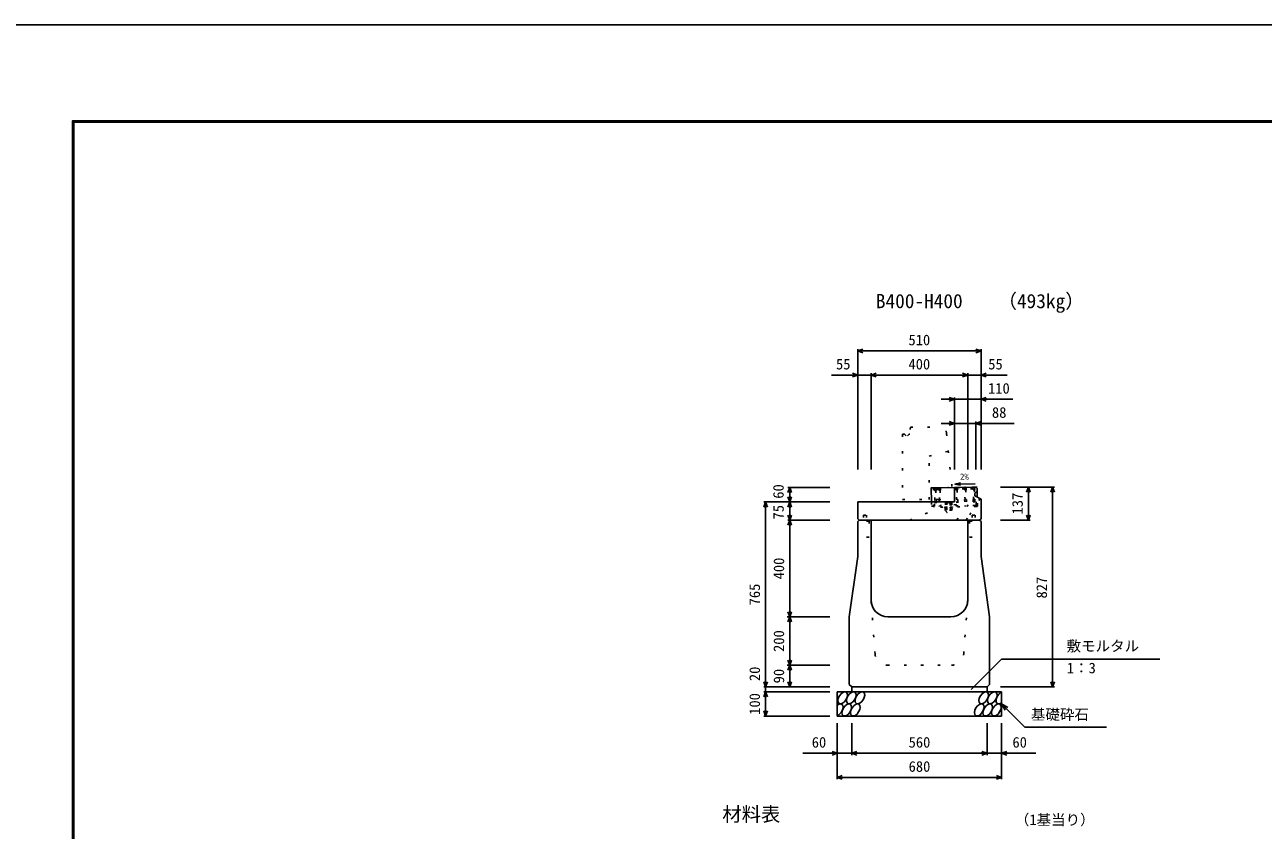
# Model space of a CAD drawing. Units: millimetres, scale not verified. Extents: x -12600 to 12600, y -5940 to 5940.
# Drawn here: x -4000 to 1122, y 2609 to 5940 of the extents above; entities that cross this region are included whole.
import ezdxf
from ezdxf.enums import TextEntityAlignment as Align

# ---------------------------------------------------------------- set-up
doc = ezdxf.new("R2010")
doc.units = ezdxf.units.MM
doc.header["$LTSCALE"] = 40
doc.linetypes.add('DOTTED', pattern=[1.75, 0.25, -1.5])
for name, color, linetype, lineweight in [('0-0_DIM', 7, 'Continuous', 25), ('0-1_Defpoints', 5, 'Continuous', 25), ('0-2_HATCH', 6, 'DOTTED', 25), ('0-5_OUTLINE', 3, 'Continuous', 25), ('0-6_OUTLINE2', 4, 'DOTTED', 25), ('0-7_TXT', 7, 'Continuous', 25), ('0-8_WAKU', 3, 'Continuous', 25)]:
    doc.layers.add(name, color=color, linetype=linetype, lineweight=lineweight)
doc.styles.add('ＭＳ ゴシック', font='')
doc.styles.get('ＭＳ ゴシック').set_extended_font_data('MS Gothic')

msp = doc.modelspace()

# ---------------------------------------------------------------- linework, layer by layer
at = {"layer": '0-0_DIM'}
for p, q in [((-555, 4598.96), (-555, 4101.46)), ((-45, 4591.46), (-555, 4591.46)), ((-45, 4598.96), (-45, 4101.46)), ((-663.38, 4491.46), (-555, 4491.46)), ((-500, 4491.46), (-555, 4491.46)), ((-555, 4491.46), (-500, 4491.46)), ((-500, 4498.96), (-500, 4101.46)), ((-500, 4491.46), (-100, 4491.46)), ((-100, 4498.96), (-100, 4101.46)), ((-100, 4491.46), (-45, 4491.46)), ((-45, 4491.46), (-100, 4491.46)), ((63.38, 4491.46), (-45, 4491.46)), ((-210, 4391.46), (-155, 4391.46)), ((-155, 4398.96), (-155, 4101.46)), ((-155, 4391.46), (-45, 4391.46)), ((86.52, 4391.46), (-45, 4391.46)), ((-155, 4291.46), (-210, 4291.46)), ((-155, 4291.46), (-67, 4291.46)), ((-67, 4298.96), (-67, 4101.46)), ((91.78, 4291.46), (-67, 4291.46)), ((-843.5, 4026.46), (-671, 4026.46)), ((-836, 3966.46), (-836, 4026.46)), ((258.5, 4028.46), (36, 4028.46)), ((151, 4028.46), (151, 3891.46)), ((251, 4028.46), (251, 3201.46)), ((-943.5, 3966.46), (-671, 3966.46)), ((-936, 3201.46), (-936, 3966.46)), ((-836, 3891.46), (-836, 3966.46)), ((-843.5, 3891.46), (-671, 3891.46)), ((158.5, 3891.46), (36, 3891.46)), ((-846.75, 3491.46), (-674.25, 3491.46)), ((-843.5, 3491.46), (-671, 3491.46)), ((-846.75, 3291.46), (-671, 3291.46)), ((-836, 3291.46), (-836, 3201.46)), ((-86.23, 3190.65), (40, 3316.89)), ((40, 3316.89), (694.81, 3316.89)), ((-943.5, 3201.46), (-671, 3201.46)), ((-943.5, 3181.46), (-671, 3181.46)), ((-936, 3201.46), (-936, 3181.46)), ((-936, 3181.46), (-936, 3081.46)), ((258.5, 3201.46), (36, 3201.46)), ((40, 3131.46), (135.76, 3035.71)), ((40, 3131.46), (65.98, 3116.46)), ((40, 3131.46), (55, 3105.48)), ((-943.5, 3081.46), (-671, 3081.46)), ((-640, 2820.1), (-640, 3051.46)), ((-580, 2920.1), (-580, 3051.46)), ((-20, 2920.1), (-20, 3051.46)), ((40, 2820.1), (40, 3051.46)), ((135.76, 3035.71), (473.31, 3035.71)), ((-640, 2927.6), (-781.79, 2927.6)), ((-640, 2927.6), (-580, 2927.6)), ((-580, 2927.6), (-20, 2927.6)), ((40, 2927.6), (-20, 2927.6)), ((40, 2927.6), (181.79, 2927.6)), ((-640, 2827.6), (40, 2827.6))]:
    msp.add_line(p, q, dxfattribs=at)
for points in [[(-533.86, 4599.16), (-555, 4591.46), (-533.86, 4583.77)], [(-66.14, 4599.16), (-45, 4591.46), (-66.14, 4583.77)], [(-576.14, 4499.16), (-555, 4491.46), (-576.14, 4483.77)], [(-478.86, 4499.16), (-500, 4491.46), (-478.86, 4483.77)], [(-121.14, 4499.16), (-100, 4491.46), (-121.14, 4483.77)], [(-23.86, 4499.16), (-45, 4491.46), (-23.86, 4483.77)], [(-176.14, 4399.16), (-155, 4391.46), (-176.14, 4383.77)], [(-23.86, 4399.16), (-45, 4391.46), (-23.86, 4383.77)], [(-176.14, 4299.16), (-155, 4291.46), (-176.14, 4283.77)], [(-45.86, 4299.16), (-67, 4291.46), (-45.86, 4283.77)], [(-843.7, 4005.32), (-836, 4026.46), (-828.3, 4005.32)], [(143.3, 4007.32), (151, 4028.46), (158.7, 4007.32)], [(243.3, 4007.32), (251, 4028.46), (258.7, 4007.32)], [(-928.3, 3945.32), (-936, 3966.46), (-943.7, 3945.32)], [(-843.7, 3987.61), (-836, 3966.46), (-828.3, 3987.61)], [(-843.7, 3945.32), (-836, 3966.46), (-828.3, 3945.32)], [(-843.7, 3912.61), (-836, 3891.46), (-828.3, 3912.61)], [(143.3, 3912.61), (151, 3891.46), (158.7, 3912.61)], [(-843.7, 3870.32), (-836, 3891.46), (-828.3, 3870.32)], [(-836, 3891.46), (-836, 3491.46), (-836, 3291.46)], [(-843.7, 3512.61), (-836, 3491.46), (-828.3, 3512.61)], [(-843.7, 3470.32), (-836, 3491.46), (-828.3, 3470.32)], [(-843.7, 3312.61), (-836, 3291.46), (-828.3, 3312.61)], [(-843.7, 3270.32), (-836, 3291.46), (-828.3, 3270.32)], [(-928.3, 3222.61), (-936, 3201.46), (-943.7, 3222.61)], [(-928.3, 3160.32), (-936, 3181.46), (-943.7, 3160.32)], [(-828.3, 3222.61), (-836, 3201.46), (-843.7, 3222.61)], [(243.3, 3222.61), (251, 3201.46), (258.7, 3222.61)], [(-928.3, 3102.61), (-936, 3081.46), (-943.7, 3102.61)], [(-661.14, 2935.29), (-640, 2927.6), (-661.14, 2919.9)], [(-558.86, 2919.9), (-580, 2927.6), (-558.86, 2935.29)], [(-41.14, 2935.29), (-20, 2927.6), (-41.14, 2919.9)], [(61.14, 2935.29), (40, 2927.6), (61.14, 2919.9)], [(-618.86, 2819.9), (-640, 2827.6), (-618.86, 2835.29)], [(18.86, 2835.29), (40, 2827.6), (18.86, 2819.9)]]:
    msp.add_lwpolyline(points, dxfattribs=at)
at = {"layer": '0-1_Defpoints'}
msp.add_lwpolyline([(-4200, -5940), (12600, -5940), (12600, 5940), (-4200, 5940)], close=True, dxfattribs=at)
at = {"layer": '0-2_HATCH'}
for p, q in [((-240.76, 3944.82), (-242.28, 4024.8)), ((-71.31, 4027.56), (-238.28, 4024.38)), ((-219.61, 4024.73), (-231.23, 4022.04)), ((-219.5, 4018.73), (-231.16, 4018.51)), ((-212.61, 4024.87), (-211.19, 3949.88)), ((-61.32, 4028.25), (-155, 4026.46)), ((-148.96, 4026.08), (-147.53, 3951.09)), ((-113.63, 4026.75), (-141.85, 4020.21)), ((-113.52, 4020.75), (-141.85, 4020.21)), ((-78.31, 4027.42), (-106.52, 4020.89)), ((-78.19, 4021.43), (-106.52, 4020.89)), ((-64.46, 3957.17), (-65.82, 4028.16)), ((-61, 4011.56), (-61.32, 4028.25)), ((-68.88, 3952.59), (-240.85, 3949.31)), ((-62.79, 3948.2), (-240.76, 3944.82)), ((-236.85, 3949.39), (-237.32, 3974.39)), ((-237.13, 3964.39), (-211.47, 3964.88)), ((-147.62, 3955.59), (-211.27, 3954.38)), ((-195.54, 3945.68), (-162.54, 3946.31)), ((-192.63, 3931.73), (-192.86, 3944.23)), ((-190, 3964.14), (-192.46, 3962.22)), ((-192.3, 3954.72), (-192.46, 3962.22)), ((-166.06, 3955.26), (-192.3, 3954.72)), ((-192.06, 3962.57), (-190, 3964.14)), ((-168.75, 3964.58), (-190, 3964.14)), ((-186.06, 3954.85), (-186.21, 3962.35)), ((-185.94, 3944.36), (-185.7, 3931.86)), ((-172.31, 3955.13), (-172.46, 3962.63)), ((-172.08, 3944.62), (-171.85, 3932.13)), ((-166.63, 3963.09), (-168.75, 3964.58)), ((-166.06, 3955.26), (-166.21, 3962.76)), ((-165.16, 3944.76), (-164.92, 3932.26)), ((-162.54, 3946.31), (-162.51, 3944.81)), ((-147.82, 3966.09), (-70.16, 3967.57)), ((-110.87, 3951.79), (-110.79, 3947.29)), ((-70.35, 3977.57), (-69.88, 3952.57)), ((-59.85, 3951.26), (-60.53, 3986.63)), ((-164.92, 3932.26), (-192.63, 3931.73))]:
    msp.add_line(p, q, dxfattribs=at)
at = {"layer": '0-2_HATCH', "linetype": 'Continuous'}
msp.add_line((-60.53, 3986.63), (-61, 4011.56), dxfattribs=at)
msp.add_lwpolyline([(-155, 4026.46), (-251.28, 4024.63), (-250.18, 3966.46)], dxfattribs=at)
at = {"layer": '0-2_HATCH'}
for points in [[(-237.32, 3974.39), (-235.82, 3974.41), (-236.59, 4014.41), (-238.09, 4014.38), (-238.28, 4024.38)], [(-232.78, 4024.48), (-233.29, 4025.17), (-236.29, 4025.12), (-236.78, 4024.41)], [(-231.28, 4024.51), (-231.09, 4014.51), (-232.59, 4014.48), (-231.82, 3974.49), (-230.33, 3974.52), (-230.13, 3964.52)], [(-218.47, 3964.74), (-218.66, 3974.74), (-217.16, 3974.77), (-217.92, 4014.76), (-219.42, 4014.73), (-219.61, 4024.73)], [(-214.11, 4024.84), (-214.63, 4025.53), (-217.63, 4025.47), (-218.11, 4024.76)], [(-212.42, 4014.87), (-213.92, 4014.84), (-213.16, 3974.85), (-211.66, 3974.87)], [(-178.79, 4025.51), (-179.3, 4026.2), (-182.3, 4026.14), (-182.79, 4025.43)], [(-148.01, 3976.09), (-146.51, 3976.12), (-147.27, 4016.11), (-148.77, 4016.08)], [(-143.46, 4026.18), (-143.97, 4026.87), (-146.97, 4026.82), (-147.46, 4026.11)], [(-141.96, 4026.21), (-141.77, 4016.21), (-143.27, 4016.18), (-142.51, 3976.19), (-141.01, 3976.22), (-140.82, 3966.22)], [(-112.49, 3966.76), (-112.68, 3976.76), (-111.18, 3976.79), (-111.94, 4016.78), (-113.44, 4016.75), (-113.63, 4026.75)], [(-108.13, 4026.86), (-108.65, 4027.55), (-111.65, 4027.49), (-112.13, 4026.78)], [(-106.63, 4026.88), (-106.44, 4016.89), (-107.94, 4016.86), (-107.18, 3976.86), (-105.68, 3976.89), (-105.49, 3966.9)], [(-77.16, 3967.43), (-77.35, 3977.43), (-75.85, 3977.46), (-76.61, 4017.45), (-78.11, 4017.43), (-78.31, 4027.42)], [(-72.81, 4027.53), (-73.32, 4028.22), (-76.32, 4028.16), (-76.81, 4027.45)], [(-71.31, 4027.56), (-71.12, 4017.56), (-72.62, 4017.53), (-71.85, 3977.54), (-70.35, 3977.57)], [(-250.18, 3966.46), (-249.86, 3949.64), (-240.86, 3949.81)], [(-162.51, 3944.81), (-195.51, 3944.18), (-195.54, 3945.68)]]:
    msp.add_lwpolyline(points, dxfattribs=at)
for centre, radius, start, end in [((-189.27, 3959), 4.53, 47.57461, 134.78335), ((-178.96, 3944.21), 19.53, 70.56972, 111.78823), ((-169.27, 3959.41), 4.53, 47.57461, 134.78335), ((-68.96, 3957.09), 4.5, 271.09113, 1.09113), ((-62.85, 3951.2), 3, 271.09113, 1.09113), ((-178.77, 3931.99), 11, 181.09113, 1.09113)]:
    msp.add_arc(centre, radius, start, end, dxfattribs=at)
at = {"layer": '0-2_HATCH', "linetype": 'Continuous'}
for centre in [(-617.11, 3156.46), (-581.63, 3156.46), (-546.16, 3156.46), (-33.95, 3156.46), (1.52, 3156.46), (-600.23, 3106.46), (-564.75, 3106.46), (-52.55, 3106.46), (-17.07, 3106.46), (18.41, 3106.46)]:
    msp.add_ellipse(centre, major_axis=(14.54, 23.54), ratio=0.5792, dxfattribs=at)
for centre, start_param, end_param in [((37, 3156.46), 0.6666252, 4.1103269), ((-635.7, 3106.46), 3.7419964, 7.318141)]:
    msp.add_ellipse(centre, major_axis=(14.54, 23.54), ratio=0.5792, start_param=start_param, end_param=end_param, dxfattribs=at)
at = {"layer": '0-5_OUTLINE', "linetype": 'DOTTED'}
for p, q in [((-337, 4276.46), (-340, 4246.46)), ((-337, 4276.46), (-217.15, 4276.46)), ((-370, 4246.46), (-370, 3976.46)), ((-342, 4246.46), (-352, 4236.46)), ((-342, 4246.46), (-340, 4246.46)), ((-187.3, 4249.45), (-160, 3976.46)), ((-370, 3976.46), (-160, 3976.46))]:
    msp.add_line(p, q, dxfattribs=at)
at = {"layer": '0-5_OUTLINE'}
for p, q in [((-155, 4026.46), (-66.86, 4028.14)), ((-155, 4026.46), (-155, 3966.46)), ((-70, 4001.56), (-61, 4011.56)), ((-70, 4001.56), (-70, 3991.56)), ((-66.86, 4028.14), (-61, 4022.4)), ((-61, 4022.4), (-61, 4011.56)), ((-155, 3966.46), (-555, 3966.46)), ((-555, 3966.46), (-555, 3897.46)), ((-45, 3978.56), (-70, 3991.56)), ((-45, 3978.56), (-45, 3897.46)), ((-51, 3891.46), (-45, 3897.46)), ((-555, 3885.46), (-549, 3891.46)), ((-555, 3885.46), (-555, 3741.46)), ((-500, 3891.46), (-500, 3561.46)), ((-100, 3891.46), (-100, 3561.46)), ((-51, 3891.46), (-45, 3885.46)), ((-45, 3885.46), (-45, 3741.46)), ((-590, 3491.46), (-555, 3741.46)), ((-10, 3491.46), (-45, 3741.46)), ((-590, 3211.46), (-590, 3491.46)), ((-430, 3491.46), (-170, 3491.46)), ((-10, 3211.46), (-10, 3491.46)), ((-640, 3181.46), (40, 3181.46)), ((-640, 3081.46), (-640, 3181.46)), ((-590, 3211.46), (-580, 3201.46)), ((-20, 3201.46), (-580, 3201.46)), ((-580, 3201.46), (-580, 3181.46)), ((-20, 3201.46), (-10, 3211.46)), ((-20, 3201.46), (-20, 3181.46)), ((40, 3081.46), (40, 3181.46)), ((-640, 3081.46), (40, 3081.46))]:
    msp.add_line(p, q, dxfattribs=at)
at = {"layer": '0-5_OUTLINE', "linetype": 'DOTTED'}
msp.add_lwpolyline([(-370, 4246.46), (-362, 4246.46), (-352, 4236.46)], dxfattribs=at)
at = {"layer": '0-5_OUTLINE'}
msp.add_lwpolyline([(-555, 3897.46), (-549, 3891.46), (-51, 3891.46)], dxfattribs=at)
at = {"layer": '0-5_OUTLINE', "linetype": 'DOTTED'}
msp.add_arc((-217.15, 4246.46), 30, 5.71059, 90, dxfattribs=at)
at = {"layer": '0-5_OUTLINE'}
for centre, start, end in [((-430, 3561.46), 180, 270), ((-170, 3561.46), 270, 0)]:
    msp.add_arc(centre, 70, start, end, dxfattribs=at)
at = {"layer": '0-6_OUTLINE2'}
for p, q in [((-340.12, 3891.46), (-208.77, 3945.42)), ((-146.21, 3891.62), (-70, 3991.56)), ((-107.2, 3891.46), (-59.88, 3952.76)), ((-48.67, 3980.47), (-105.81, 3891.62)), ((-531, 3911.96), (-519, 3911.96)), ((-531, 3911.96), (-531, 3886.96)), ((-519, 3911.96), (-519, 3886.96)), ((-81, 3911.96), (-69, 3911.96)), ((-81, 3911.96), (-81, 3886.96)), ((-69, 3911.96), (-69, 3886.96)), ((-508, 3886.96), (-553.5, 3886.96)), ((-508, 3886.96), (-508, 3821.46)), ((-92, 3886.96), (-92, 3821.46)), ((-92, 3886.96), (-46.5, 3886.96)), ((-508, 3821.46), (-555, 3821.46)), ((-92, 3821.46), (-45, 3821.46)), ((-483.43, 3337.77), (-500, 3561.46)), ((-116.57, 3337.77), (-100, 3561.46)), ((-433.57, 3291.46), (-166.43, 3291.46))]:
    msp.add_line(p, q, dxfattribs=at)
msp.add_lwpolyline([(-260, 3976.46), (-260, 4156.25), (-180.39, 4176.38)], dxfattribs=at)
for centre, start, end in [((-433.57, 3341.46), 184.23639, 270), ((-166.43, 3341.46), 270, 355.76361)]:
    msp.add_arc(centre, 50, start, end, dxfattribs=at)
at = {"layer": '0-7_TXT'}
msp.add_line((-153.28, 4040.4), (-129.56, 4036.72), dxfattribs=at)
msp.add_lwpolyline([(-68.72, 4042.14), (-153.28, 4040.4), (-129.73, 4045.05)], dxfattribs=at)
at = {"layer": '0-8_WAKU', "lineweight": 50}
msp.add_lwpolyline([(-3800, -5540), (12200, -5540), (12200, 5540), (-3800, 5540)], close=True, dxfattribs=at)

# ---------------------------------------------------------------- texts
at = {"layer": '0-0_DIM', "style": 'ＭＳ ゴシック'}
for s, p in [('510', (-345, 4601.46)), ('55', (-644.84, 4501.46)), ('400', (-345, 4501.46)), ('55', (-15.16, 4501.46)), ('110', (-15.98, 4401.46)), ('88', (0.19, 4301.46)), ('敷モルタル', (308.94, 3335.62)), ('1：3', (309.94, 3244.93)), ('基礎砕石', (161.32, 3052.88)), ('60', (-745, 2937.6)), ('560', (-344.47, 2937.6)), ('60', (85, 2937.6)), ('680', (-344.47, 2837.6))]:
    msp.add_text(s, height=43.99, dxfattribs=at).set_placement(p, align=Align.BOTTOM_LEFT)
for s, p in [('60', (-847.84, 3980.08)), ('137', (141, 3914.96)), ('75', (-847.84, 3894.32)), ('400', (-846, 3646.46)), ('827', (241, 3567.46)), ('765', (-946, 3538.96)), ('200', (-846, 3346.46)), ('20', (-946, 3225.78)), ('90', (-846, 3216.46)), ('100', (-946, 3086.46))]:
    msp.add_text(s, height=43.99, rotation=90, dxfattribs=at).set_placement(p, align=Align.BOTTOM_LEFT)
at = {"layer": '0-7_TXT', "style": 'ＭＳ ゴシック'}
for s, height, p in [('B400-H400', 58.65, (-480, 4750.44)), ('（493kg）', 58.65, (23.7, 4750.44)), ('2%', 26.39, (-131.82, 4050.21)), ('材料表', 58.65, (-1115, 2628.36)), ('（1基当り）', 43.99, (95, 2617.36))]:
    msp.add_text(s, height=height, dxfattribs=at).set_placement(p, align=Align.BOTTOM_LEFT)

doc.saveas('drawing.dxf')
